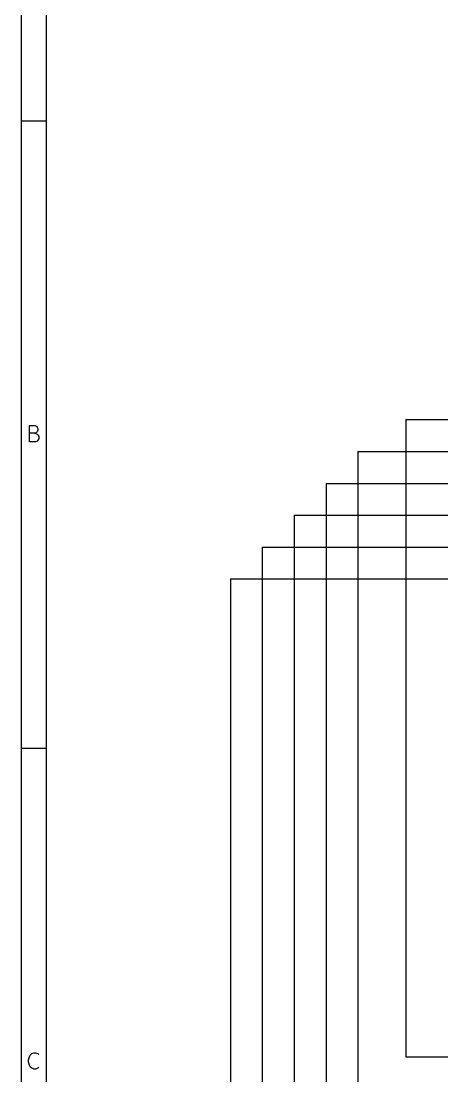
# Model space of a CAD drawing. Extents: x 0.4 to 11.3, y -7.9 to -0.4.
# Drawn here: x 0.394 to 1.713, y -5.359 to -2.049 of the extents above; entities that cross this region are included whole.
import ezdxf

# ---------------------------------------------------------------- set-up
doc = ezdxf.new("R2010")
doc.units = 0
doc.header["$MEASUREMENT"] = 0
doc.layers.add('GREEN3', color=91, linetype='CONTINUOUS')
doc.layers.add('RED2', color=1, linetype='CONTINUOUS')

msp = doc.modelspace()

# ---------------------------------------------------------------- linework, layer by layer
at = {"layer": 'GREEN3', "linetype": 'CONTINUOUS'}
for p, q in [((1.6, -3.3), (2.4, -3.3)), ((1.6, -3.3), (1.6, -5.3)), ((1.45, -3.4), (2.4, -3.4)), ((1.45, -3.4), (1.45, -5.45)), ((1.35, -3.5), (2.4, -3.5)), ((1.35, -3.5), (1.35, -5.6)), ((1.25, -3.6), (2.4, -3.6)), ((1.25, -3.6), (1.25, -5.75)), ((1.15, -3.7), (2.4, -3.7)), ((1.15, -3.7), (1.15, -5.9)), ((1.05, -3.8), (1.05, -6.05)), ((1.05, -3.8), (2.4, -3.8)), ((1.6, -5.3), (7.95, -5.3))]:
    msp.add_line(p, q, dxfattribs=at)
at = {"layer": 'RED2', "linetype": 'CONTINUOUS'}
for p, q in [((0.3937, -0.3937), (0.3937, -7.8743)), ((0.47244, -0.47244), (0.47244, -7.79556)), ((0.3937, -2.3622), (0.47244, -2.3622)), ((0.41967, -3.36961), (0.41967, -3.31843)), ((0.41967, -3.31843), (0.43672, -3.31843)), ((0.43672, -3.3428), (0.41967, -3.3428)), ((0.43672, -3.31843), (0.4416, -3.32087)), ((0.4416, -3.34036), (0.43672, -3.3428)), ((0.43672, -3.3428), (0.44404, -3.34524)), ((0.4416, -3.32087), (0.44404, -3.3233)), ((0.44404, -3.33793), (0.4416, -3.34036)), ((0.44404, -3.3233), (0.44647, -3.32818)), ((0.44647, -3.33305), (0.44404, -3.33793)), ((0.44647, -3.32818), (0.44647, -3.33305)), ((0.43916, -3.36961), (0.41967, -3.36961)), ((0.44404, -3.36717), (0.43916, -3.36961)), ((0.44404, -3.34524), (0.44647, -3.34767)), ((0.44647, -3.36473), (0.44404, -3.36717)), ((0.44647, -3.34767), (0.44891, -3.35255)), ((0.44891, -3.35986), (0.44647, -3.36473)), ((0.44891, -3.35255), (0.44891, -3.35986)), ((0.3937, -4.33071), (0.47244, -4.33071)), ((0.41967, -5.29912), (0.4221, -5.29424)), ((0.4221, -5.29424), (0.42698, -5.28937)), ((0.42698, -5.28937), (0.43429, -5.28693)), ((0.43429, -5.28693), (0.43916, -5.28693)), ((0.43916, -5.28693), (0.44647, -5.28937)), ((0.44647, -5.28937), (0.44891, -5.29181)), ((0.41723, -5.30887), (0.41967, -5.29912)), ((0.41723, -5.31618), (0.41723, -5.30887)), ((0.41967, -5.32593), (0.41723, -5.31618)), ((0.4221, -5.3308), (0.41967, -5.32593)), ((0.42698, -5.33567), (0.4221, -5.3308)), ((0.43429, -5.33811), (0.42698, -5.33567)), ((0.43916, -5.33811), (0.43429, -5.33811)), ((0.44647, -5.33567), (0.43916, -5.33811)), ((0.44891, -5.33324), (0.44647, -5.33567))]:
    msp.add_line(p, q, dxfattribs=at)

doc.saveas('drawing.dxf')
